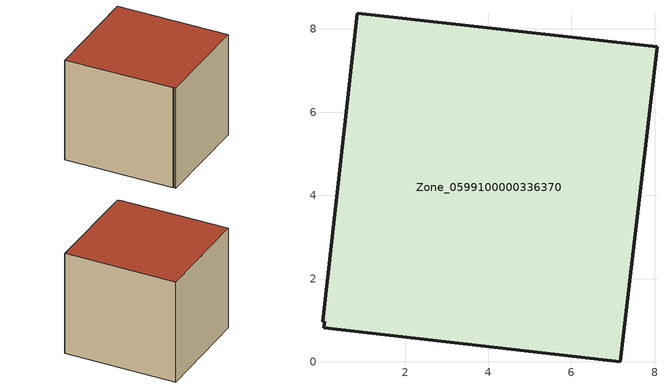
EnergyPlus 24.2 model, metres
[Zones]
Zone_0599100000336370
 floor ground (C_G): 0.07,0.96 0.02,0.97 0.86,8.38 8.05,7.57 7.17,0 0.05,0.81 z0
 wall outside (C_F): 7.17,0 8.05,7.57 0.86,8.38 0.02,0.97 0.07,0.96 0.05,0.81 7.17,0 z0:7.14
 roof outside (C_R): 0.07,0.96 0.05,0.81 7.17,0 8.05,7.57 0.86,8.38 0.02,0.97 z7.14
[BUILDING]
Pand.0599100000336370: North Axis=0; Terrain=City; Loads Convergence Tolerance Value=0.04; Temperature Convergence Tolerance Value=0.4; Solar Distribution=FullExterior; Maximum Number of Warmup Days=25; Minimum Number of Warmup Days=1
[Site:Location]
Rotterdam.The.Hague.AP_ZH_NLD Design_Conditions: Latitude=51.96; Longitude=4.45; Time Zone=1; Elevation=-4.5
[SITE:GROUNDTEMPERATURE:BUILDINGSURFACE]
18, 18, 18, 18, 18, 18, 18, 18, 18, 18, 18, 18
[MATERIAL] Thermal Absorptance=0.9; Solar Absorptance=0.7; Visible Absorptance=0.7
Name | Roughness | Thickness | Conductivity | Density | Specific Heat
G.TI.1975-1991 | MediumSmooth | 0.15 | 0.288461 | 540 | 1210
F.TI.1975-1991 | Rough | 0.3 | 0.230769 | 1920 | 840
R.TI.1975-1991 | MediumRough | 0.2 | 0.153846 | 1500 | 1000
[CONSTRUCTION]
C_G: G.TI.1975-1991
C_F: F.TI.1975-1991
C_R: R.TI.1975-1991
[ZONE]
Zone_0599100000336370: Type=1; Multiplier=1; Ceiling Height=Autocalculate; Volume=Autocalculate; Floor Area=autocalculate; Part of Total Floor Area=Yes
[ZONEINFILTRATION:DESIGNFLOWRATE]
Infil_Zone_0599100000336370: Zone or ZoneList or Space or SpaceList=Zone_0599100000336370; Schedule=AlwaysOn; Design Flow Rate Calculation Method=Flow/Area; Flow Rate per Floor Area=0.003; Constant Term Coefficient=1; Temperature Term Coefficient=0; Velocity Term Coefficient=0; Velocity Squared Term Coefficient=0
[HVACTEMPLATE:ZONE:IDEALLOADSAIRSYSTEM]
Zone_0599100000336370: Maximum Heating Supply Air Temperature=50; Minimum Cooling Supply Air Temperature=13; Maximum Heating Supply Air Humidity Ratio=0.0156; Minimum Cooling Supply Air Humidity Ratio=0.0077; Heating Limit=NoLimit; Cooling Limit=NoLimit; Dehumidification Control Type=ConstantSensibleHeatRatio; Cooling Sensible Heat Ratio=0.7; Dehumidification Setpoint=60; Humidification Control Type=None; Humidification Setpoint=30; Outdoor Air Method=None; Outdoor Air Flow Rate per Person=0.00944; Outdoor Air Flow Rate per Zone Floor Area=0; Outdoor Air Flow Rate per Zone=0; Demand Controlled Ventilation Type=None; Outdoor Air Economizer Type=NoEconomizer; Heat Recovery Type=None; Sensible Heat Recovery Effectiveness=0.7; Latent Heat Recovery Effectiveness=0.65
[ZONECONTROL:THERMOSTAT]
ThermostatControl_Zone_0599100000336370: Zone or ZoneList=Zone_0599100000336370; Control Type Schedule=DualSetpointControlType; Control 1=Thermostat_Zone_0599100000336370; Temperature Difference Between Cutout And Setpoint=0
[THERMOSTATSETPOINT:DUALSETPOINT]
Thermostat_Zone_0599100000336370: Heating Setpoint Temperature Schedule=HeatingSetpoint_Zone_0599100000336370; Cooling Setpoint Temperature Schedule=CoolingSetpoint_Zone_0599100000336370
[SCHEDULE:COMPACT]
HeatingSetpoint_Zone_0599100000336370: Through: 12/31, For: AllDays, Until: 24:00, 21
CoolingSetpoint_Zone_0599100000336370: Through: 12/31, For: AllDays, Until: 24:00, 24
DualSetpointControlType: Through: 12/31, For: AllDays, Until: 24:00, 4
AlwaysOn: Through: 12/31, For: AllDays, Until: 24:00, 1
